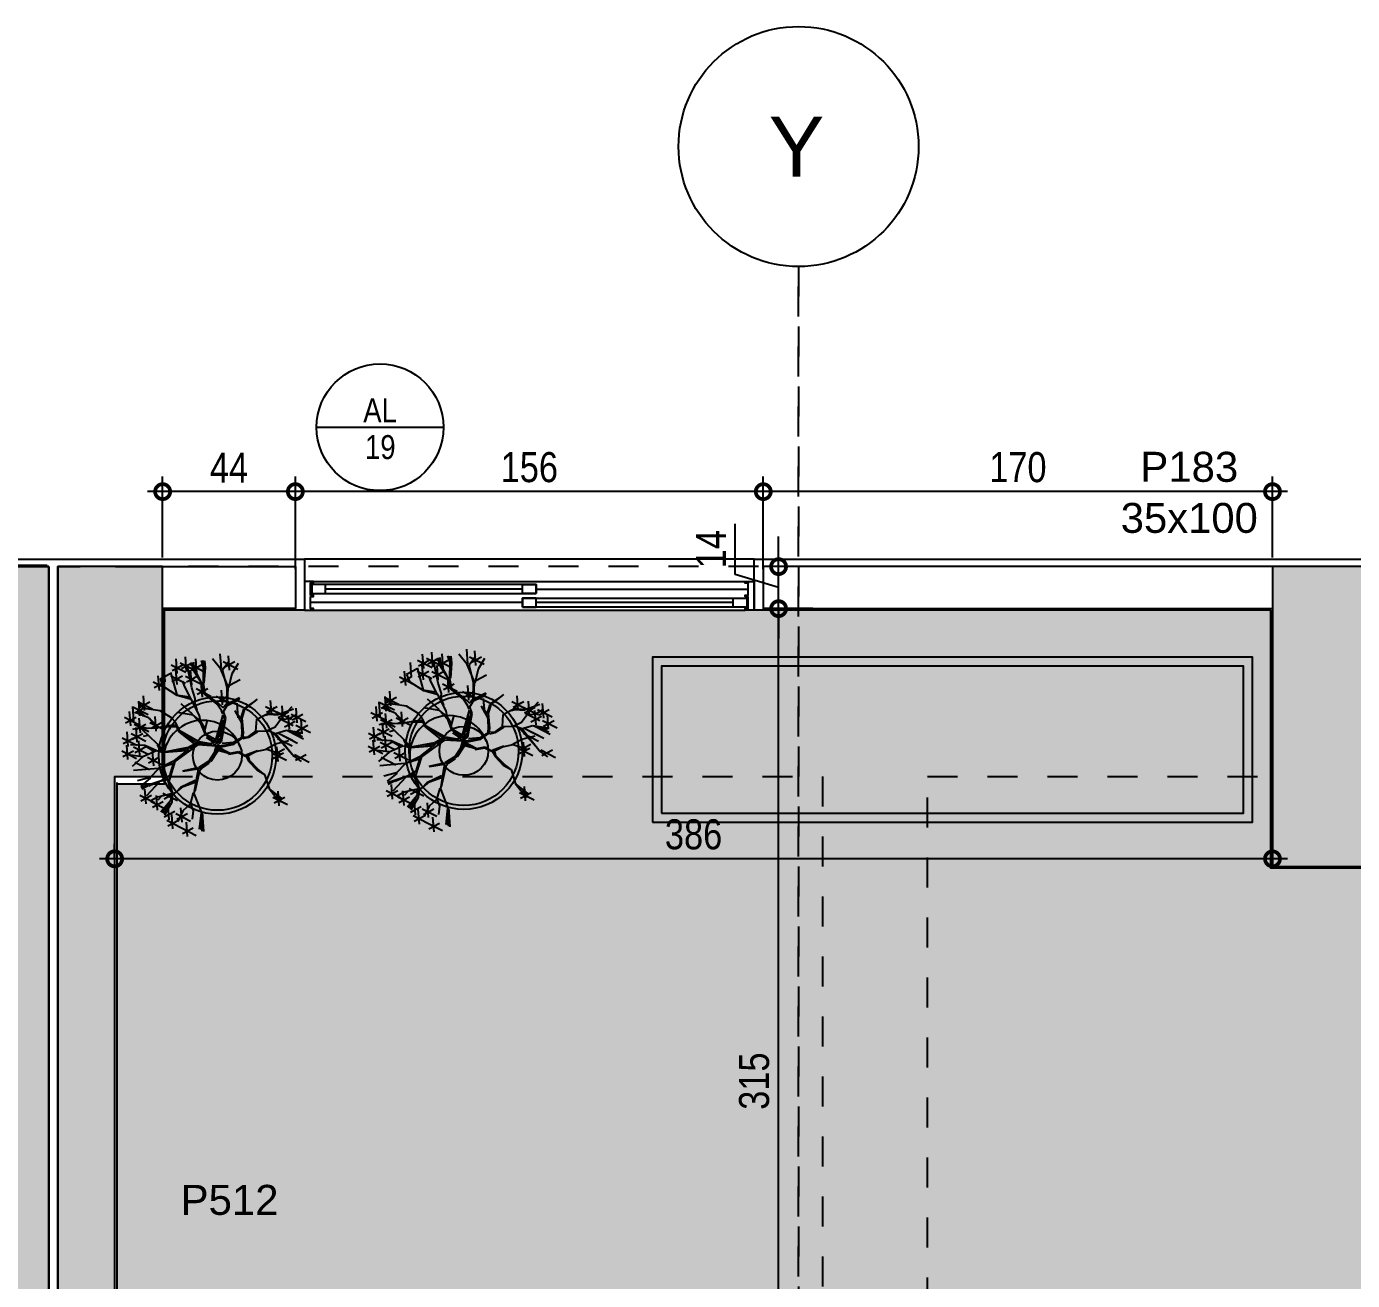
# Model space of a CAD drawing. Header units: metres. Extents: x -23 to 570, y -54 to 184.
# Drawn here: x 5.096 to 9.517, y 7.05 to 11.231 of the extents above; entities that cross this region are included whole.
import ezdxf
from ezdxf.enums import TextEntityAlignment as Align

# ---------------------------------------------------------------- set-up
doc = ezdxf.new("R2010")
doc.units = ezdxf.units.M
doc.header["$PDMODE"] = 35
doc.linetypes.add('DASHEDX2', pattern=[1.5, 1, -0.5])
doc.linetypes.add('ESTILO_TQS_0004', pattern=[1.12, 0.5, -0.2, 0.01, -0.2, 0.01, -0.2])
for name, color, linetype in [('1', 232, 'DASHEDX2'), ('12', 232, 'Continuous'), ('205', 232, 'ESTILO_TQS_0004'), ('28', 232, 'Continuous'), ('29', 232, 'Continuous'), ('4', 2, 'Continuous'), ('9', 232, 'Continuous'), ('ARQ-DIM', 2, 'Continuous'), ('ARQ-SIM', 1, 'Continuous'), ('CIRCULAÇAO VERTICAL EMBASAMENTO$0$ARQ-ALV ACAB', 4, 'Continuous'), ('CIRCULAÇAO VERTICAL EMBASAMENTO$0$ARQ-ALV OSSO', 5, 'Continuous'), ('JL-LAY', 7, 'Continuous'), ('LAY', 7, 'Continuous'), ('PUC$0$ARQ-ALV ACAB', 4, 'Continuous'), ('PUC$0$ARQ-ALV OSSO', 5, 'Continuous'), ('PUC$0$ARQ-AUX', 7, 'Continuous'), ('PUC$0$ARQ-AUX1 @ 1', 1, 'Continuous')]:
    doc.layers.add(name, color=color, linetype=linetype)
doc.layers.add('PUC$0$ARQ-FORRO', color=9, linetype='Continuous', lineweight=5)
doc.styles.add('Adesa', font='ARIALN.TTF')
doc.styles.get("Standard").update_dxf_attribs({"font": 'arial.ttf'})
doc.dimstyles.new('ADESA 1-0050', dxfattribs={"dimtxt": 0.1, "dimasz": 0.1, "dimexe": 0.05, "dimexo": 0.05, "dimgap": 0.03, "dimtad": 1, "dimdec": 1, "dimlfac": 100, "dimzin": 12, "dimtxsty": 'Adesa', "dimblk": 'DOTSMALL', "dimcen": 1, "dimdle": 0.05, "dimclrd": 1, "dimclre": 1, "dimclrt": 256, "dimazin": 3, "dimtm": 1e-09, "dimtfac": 1, "dimtdec": 1, "dimtmove": 1, "dimatfit": 0, "dimldrblk": 'DOTSMALL', "dimfxl": 0.8, "dimtvp": 2, "dimtolj": 1, "dimtzin": 0, "dimarcsym": 0})

# ---------------------------------------------------------------- blocks, each defined once
blk = doc.blocks.new('_DotSmall')
at = {"color": 0, "linetype": 'ByBlock', "const_width": 0.5}
blk.add_lwpolyline([(-0.0625, 0, 1), (0.0625, 0, 1)], format="xyb", close=True, dxfattribs=at)
blk = doc.blocks.new('*D357')
at = {"layer": 'ARQ-DIM', "color": 1, "lineweight": -2, "transparency": 16777216}
for p, q in [((7.5524, 9.4212), (7.5524, 9.73)), ((9.25, 9.4599), (9.25, 9.73)), ((9.3, 9.68), (7.5024, 9.68))]:
    blk.add_line(p, q, dxfattribs=at)
at = {"layer": 'Defpoints', "color": 0, "transparency": 16777216}
for p in [(7.5524, 9.68), (9.25, 9.4099, 0), (7.5524, 9.3712, 0)]:
    blk.add_point(p, dxfattribs=at)
at = {"layer": 'ARQ-DIM', "color": 1, "lineweight": -2, "transparency": 16777216, "xscale": 0.1, "yscale": 0.1, "zscale": 0.1, "rotation": 180}
blk.add_blockref('_DotSmall', (7.5524, 9.68), dxfattribs=at)
at = {"layer": 'ARQ-DIM', "color": 1, "lineweight": -2, "transparency": 16777216, "xscale": 0.1, "yscale": 0.1, "zscale": 0.1}
blk.add_blockref('_DotSmall', (9.25, 9.68), dxfattribs=at)
at = {"layer": 'ARQ-DIM', "transparency": 16777216, "insert": (8.4012, 9.761), "char_height": 0.1, "attachment_point": 5, "style": 'Adesa'}
blk.add_mtext('\\A1;170', dxfattribs=at)
blk = doc.blocks.new('*D358')
at = {"layer": 'ARQ-DIM', "color": 1, "lineweight": -2, "transparency": 16777216}
for p, q in [((5.9924, 9.4212), (5.9924, 9.73)), ((7.5524, 9.4212), (7.5524, 9.73)), ((7.6024, 9.68), (5.9424, 9.68))]:
    blk.add_line(p, q, dxfattribs=at)
at = {"layer": 'Defpoints', "color": 0, "transparency": 16777216}
for p in [(5.9924, 9.68), (5.9924, 9.3712, 0), (7.5524, 9.3712, 0)]:
    blk.add_point(p, dxfattribs=at)
at = {"layer": 'ARQ-DIM', "color": 1, "lineweight": -2, "transparency": 16777216, "xscale": 0.1, "yscale": 0.1, "zscale": 0.1, "rotation": 180}
blk.add_blockref('_DotSmall', (5.9924, 9.68), dxfattribs=at)
at = {"layer": 'ARQ-DIM', "color": 1, "lineweight": -2, "transparency": 16777216, "xscale": 0.1, "yscale": 0.1, "zscale": 0.1}
blk.add_blockref('_DotSmall', (7.5524, 9.68), dxfattribs=at)
at = {"layer": 'ARQ-DIM', "transparency": 16777216, "insert": (6.7724, 9.761), "char_height": 0.1, "attachment_point": 5, "style": 'Adesa'}
blk.add_mtext('\\A1;156', dxfattribs=at)
blk = doc.blocks.new('*D359')
at = {"layer": 'ARQ-DIM', "color": 1, "lineweight": -2, "transparency": 16777216}
for p, q in [((5.55, 9.4599), (5.55, 9.73)), ((5.9924, 9.4212), (5.9924, 9.73)), ((6.0424, 9.68), (5.5, 9.68))]:
    blk.add_line(p, q, dxfattribs=at)
at = {"layer": 'Defpoints', "color": 0, "transparency": 16777216}
for p in [(5.55, 9.68), (5.55, 9.4099, 0), (5.9924, 9.3712, 0)]:
    blk.add_point(p, dxfattribs=at)
at = {"layer": 'ARQ-DIM', "color": 1, "lineweight": -2, "transparency": 16777216, "xscale": 0.1, "yscale": 0.1, "zscale": 0.1, "rotation": 180}
blk.add_blockref('_DotSmall', (5.55, 9.68), dxfattribs=at)
at = {"layer": 'ARQ-DIM', "color": 1, "lineweight": -2, "transparency": 16777216, "xscale": 0.1, "yscale": 0.1, "zscale": 0.1}
blk.add_blockref('_DotSmall', (5.9924, 9.68), dxfattribs=at)
at = {"layer": 'ARQ-DIM', "transparency": 16777216, "insert": (5.7712, 9.76), "char_height": 0.1, "attachment_point": 5, "style": 'Adesa'}
blk.add_mtext('\\A1;44', dxfattribs=at)
blk = doc.blocks.new('*D150')
at = {"layer": 'ARQ-DIM', "color": 1, "lineweight": -2, "transparency": 16777216}
for p, q in [((7.4582, 9.4034), (7.4582, 9.5729)), ((7.6034, 9.4299), (7.6034, 9.5299)), ((7.718, 9.4299), (7.5534, 9.4299)), ((7.6034, 9.2899), (7.6034, 9.4299)), ((7.6034, 9.2899), (7.6034, 9.4299)), ((7.6034, 9.3599), (7.4582, 9.4034)), ((7.718, 9.2899), (7.5534, 9.2899)), ((7.6034, 9.2899), (7.6034, 9.1899))]:
    blk.add_line(p, q, dxfattribs=at)
at = {"layer": 'Defpoints', "color": 0, "transparency": 16777216}
for p in [(7.6034, 9.4299), (7.768, 9.4299), (7.768, 9.2899)]:
    blk.add_point(p, dxfattribs=at)
at = {"layer": 'ARQ-DIM', "color": 1, "lineweight": -2, "transparency": 16777216, "xscale": 0.1, "yscale": 0.1, "zscale": 0.1}
for p, rotation in [((7.6034, 9.4299), 270), ((7.6034, 9.2899), 90)]:
    blk.add_blockref('_DotSmall', p, dxfattribs=dict(at, rotation=rotation))
at = {"layer": 'ARQ-DIM', "transparency": 16777216, "insert": (7.378, 9.4882), "char_height": 0.1, "attachment_point": 5, "rotation": 90, "style": 'Adesa'}
blk.add_mtext('\\A1;14', dxfattribs=at)
blk = doc.blocks.new('*D766')
at = {"layer": 'ARQ-DIM', "color": 1, "lineweight": -2, "transparency": 16777216}
for p, q in [((5.39, 8.4599), (5.39, 8.5059)), ((9.25, 8.4599), (9.25, 8.5059)), ((9.3, 8.4559), (5.34, 8.4559))]:
    blk.add_line(p, q, dxfattribs=at)
at = {"layer": 'Defpoints', "color": 0, "transparency": 16777216}
for p in [(5.39, 8.4559), (5.39, 8.4099, 0), (9.25, 8.4099, 0)]:
    blk.add_point(p, dxfattribs=at)
at = {"layer": 'ARQ-DIM', "color": 1, "lineweight": -2, "transparency": 16777216, "xscale": 0.1, "yscale": 0.1, "zscale": 0.1, "rotation": 180}
blk.add_blockref('_DotSmall', (5.39, 8.4559), dxfattribs=at)
at = {"layer": 'ARQ-DIM', "color": 1, "lineweight": -2, "transparency": 16777216, "xscale": 0.1, "yscale": 0.1, "zscale": 0.1}
blk.add_blockref('_DotSmall', (9.25, 8.4559), dxfattribs=at)
at = {"layer": 'ARQ-DIM', "transparency": 16777216, "insert": (7.32, 8.537), "char_height": 0.1, "attachment_point": 5, "style": 'Adesa'}
blk.add_mtext('\\A1;386', dxfattribs=at)
blk = doc.blocks.new('oriental bambu mosso1')
at = {"layer": 'LAY', "color": 251}
for p, q in [((33.8464, 36.2356), (33.7851, 36.23)), ((33.8405, 36.2067), (33.7861, 36.2709)), ((33.7984, 36.2359), (33.8386, 36.1648)), ((33.8281, 36.2598), (33.8044, 36.1891)), ((33.8061, 36.2396), (33.8205, 36.2069)), ((33.8205, 36.2069), (33.8138, 36.2451)), ((33.8422, 36.159), (33.8177, 36.245)), ((34.2086, 36.1525), (34.2426, 36.2258)), ((34.2105, 36.1525), (34.2444, 36.218)), ((34.2348, 36.232), (34.2111, 36.1613)), ((34.3332, 36.1703), (34.2788, 36.2345)), ((34.3208, 36.2234), (34.2972, 36.1527)), ((33.8348, 36.0831), (33.8422, 36.159)), ((34.2058, 36.033), (34.2086, 36.1525)), ((34.2102, 36.1392), (34.2517, 36.2123)), ((34.2439, 36.1136), (34.2654, 36.1512)), ((34.3311, 36.0918), (34.2767, 36.156)), ((34.3392, 36.1992), (34.2779, 36.1936)), ((34.3873, 36.1053), (34.3329, 36.1695)), ((34.3749, 36.1584), (34.3512, 36.0877)), ((33.6612, 36.0781), (33.5999, 36.0725)), ((33.6552, 36.0492), (33.6008, 36.1134)), ((33.6613, 36.055), (33.6374, 36.0954)), ((33.8348, 36.0831), (33.8549, 36.0466)), ((33.8625, 36.0464), (33.8348, 36.0831)), ((34.2431, 36.0793), (34.2439, 36.1136)), ((34.2449, 36.0757), (34.2929, 36.0934)), ((34.3371, 36.1207), (34.2758, 36.1151)), ((34.2929, 36.0934), (34.3374, 36.1324)), ((34.3187, 36.1449), (34.295, 36.0741)), ((34.3928, 36.084), (34.3315, 36.0784)), ((34.3932, 36.1342), (34.3319, 36.1286)), ((34.3745, 36.1082), (34.3508, 36.0375)), ((33.7016, 35.9135), (33.6613, 36.055)), ((33.6648, 36.0454), (33.7127, 35.9019)), ((33.764, 36.0242), (33.7027, 36.0186)), ((33.7581, 35.9953), (33.7037, 36.0595)), ((33.7751, 35.9687), (33.7155, 36.0214)), ((33.7457, 36.0484), (33.722, 35.9777)), ((33.88, 35.9853), (33.8549, 36.0466)), ((33.8839, 35.9889), (33.8625, 36.0464)), ((34.1353, 35.9377), (34.1982, 36.0254)), ((34.1584, 35.9582), (34.2058, 36.033)), ((34.2076, 36.0291), (34.2449, 36.0757)), ((34.3515, 35.9697), (34.297, 36.0339)), ((34.3056, 35.9887), (34.3273, 36.0302)), ((34.3092, 35.9886), (34.3309, 36.0204)), ((34.3273, 36.0302), (34.3872, 36.076)), ((34.3309, 36.0204), (34.3983, 36.055)), ((34.387, 36.0685), (34.337, 36.0316)), ((34.337, 36.0316), (34.3946, 36.0606)), ((34.4286, 36.0154), (34.3673, 36.0098)), ((34.4227, 35.9865), (34.3683, 36.0507)), ((34.4103, 36.0396), (34.3866, 35.9689)), ((33.5952, 35.9424), (33.5339, 35.9368)), ((33.5893, 35.9135), (33.5349, 35.9777)), ((33.5769, 35.9666), (33.5532, 35.8959)), ((33.6429, 35.9187), (33.5792, 35.9581)), ((33.6347, 35.9284), (33.5803, 35.9926)), ((33.6448, 35.9186), (33.5816, 35.979)), ((33.5831, 35.9656), (33.6298, 35.9284)), ((33.6723, 35.9363), (33.6179, 36.0005)), ((33.6907, 35.9134), (33.6363, 35.9776)), ((33.7032, 35.9387), (33.6488, 36.0029)), ((33.7236, 35.9605), (33.6536, 35.9716)), ((33.7523, 36.0076), (33.691, 36.002)), ((33.7788, 35.9668), (33.7236, 35.9605)), ((33.8299, 35.958), (33.7751, 35.9687)), ((33.8223, 35.9581), (33.885, 35.9548)), ((33.887, 35.9624), (33.8299, 35.958)), ((33.8757, 35.9626), (33.88, 35.9853)), ((33.8869, 35.9585), (33.8839, 35.9889)), ((33.9036, 35.9372), (33.8869, 35.9585)), ((33.9147, 35.9275), (33.8888, 35.9585)), ((34.133, 35.9206), (34.1584, 35.9582)), ((34.174, 35.9746), (34.2578, 35.9785)), ((34.2427, 35.9788), (34.1781, 35.9823)), ((34.2921, 35.9929), (34.2427, 35.9788)), ((34.2578, 35.9785), (34.2921, 35.9929)), ((34.2921, 35.9929), (34.3849, 35.9774)), ((34.3574, 35.9986), (34.2961, 35.993)), ((34.3003, 35.9261), (34.3056, 35.9887)), ((34.3039, 35.9166), (34.3064, 35.9547)), ((34.3064, 35.9547), (34.3092, 35.9886)), ((34.3455, 35.9098), (34.4337, 35.9498)), ((34.3662, 35.9818), (34.3891, 35.9925)), ((34.3849, 35.9774), (34.427, 35.9823)), ((34.4703, 35.9621), (34.409, 35.9565)), ((34.4644, 35.9332), (34.41, 35.9974)), ((34.452, 35.9863), (34.4283, 35.9156)), ((33.5966, 35.8804), (33.5353, 35.8748)), ((33.5906, 35.8515), (33.5362, 35.9157)), ((33.5782, 35.9046), (33.5546, 35.8339)), ((33.6463, 35.8978), (33.585, 35.8921)), ((33.6527, 35.8127), (33.5983, 35.8769)), ((33.6565, 35.8447), (33.6021, 35.9089)), ((33.6279, 35.9219), (33.6043, 35.8512)), ((33.7016, 35.9116), (33.6448, 35.9186)), ((33.6913, 35.8796), (33.6509, 35.8558)), ((33.7389, 35.8822), (33.6913, 35.8796)), ((33.7351, 35.8804), (33.7016, 35.9116)), ((33.786, 35.8641), (33.7389, 35.8822)), ((33.8356, 35.8762), (33.7822, 35.8679)), ((33.8375, 35.8742), (33.7897, 35.8621)), ((33.864, 35.8717), (33.8356, 35.8762)), ((33.8582, 35.8661), (33.8375, 35.8742)), ((33.9135, 35.8781), (33.8659, 35.8679)), ((33.9109, 35.9237), (33.9036, 35.9372)), ((33.9544, 35.9151), (33.9109, 35.9237)), ((34.0061, 35.8537), (33.9135, 35.8781)), ((33.9639, 35.9169), (33.9147, 35.9275)), ((33.993, 35.8649), (33.9174, 35.8799)), ((34.0061, 35.8537), (33.9544, 35.9151)), ((33.9619, 35.9131), (34.0123, 35.8739)), ((34.0082, 35.8646), (33.9619, 35.9131)), ((34.0059, 35.8515), (34.0219, 35.8835)), ((34.0059, 35.8515), (34.0296, 35.8814)), ((34.0085, 35.8798), (34.0627, 35.9164)), ((34.0219, 35.8835), (34.0662, 35.9144)), ((34.0296, 35.8814), (34.072, 35.9108)), ((34.0662, 35.9144), (34.1312, 35.9265)), ((34.072, 35.9108), (34.133, 35.9206)), ((34.1141, 35.9285), (34.0741, 35.9201)), ((34.1141, 35.9285), (34.1353, 35.9377)), ((34.1384, 35.9186), (34.216, 35.9054)), ((34.1405, 35.9263), (34.2141, 35.9074)), ((34.2317, 35.8443), (34.3003, 35.9261)), ((34.2335, 35.8385), (34.2864, 35.9019)), ((34.2864, 35.9019), (34.3357, 35.9081)), ((34.3093, 35.9107), (34.296, 35.9091)), ((34.3039, 35.9166), (34.3509, 35.9078)), ((34.3357, 35.9081), (34.4439, 35.9001)), ((34.3509, 35.9078), (34.4043, 35.9085)), ((34.3789, 35.8732), (34.4417, 35.8924)), ((34.4421, 35.9076), (34.4061, 35.9049)), ((33.6075, 35.8682), (33.5674, 35.8635)), ((33.6483, 35.8274), (33.5686, 35.8312)), ((33.6508, 35.8539), (33.5702, 35.8179)), ((33.6586, 35.8416), (33.5973, 35.836)), ((33.6509, 35.8558), (33.6075, 35.8682)), ((33.6403, 35.8658), (33.6166, 35.795)), ((33.6956, 35.7642), (33.6412, 35.8283)), ((33.699, 35.8015), (33.6483, 35.8274)), ((33.6973, 35.8073), (33.6521, 35.8292)), ((33.6832, 35.8172), (33.6595, 35.7465)), ((33.7143, 35.8049), (33.6973, 35.8073)), ((33.7618, 35.8076), (33.699, 35.8015)), ((33.7897, 35.8621), (33.7618, 35.8076)), ((33.852, 35.8454), (33.8294, 35.7737)), ((33.8556, 35.8377), (33.8373, 35.7831)), ((33.8659, 35.8679), (33.852, 35.8454)), ((33.8695, 35.864), (33.8556, 35.8377)), ((33.9152, 35.8705), (33.8695, 35.864)), ((33.9734, 35.8426), (33.9063, 35.7417)), ((33.9996, 35.8287), (33.9117, 35.7206)), ((33.9738, 35.8521), (33.9152, 35.8705)), ((33.9162, 35.7473), (33.9711, 35.8275)), ((33.9902, 35.829), (33.9236, 35.7452)), ((33.9236, 35.7452), (33.9728, 35.8181)), ((33.9711, 35.8275), (33.9902, 35.829)), ((34.0061, 35.8537), (33.9734, 35.8426)), ((34.0057, 35.8438), (33.9752, 35.8371)), ((33.9752, 35.8371), (34.0055, 35.8325)), ((33.9959, 35.8231), (34.0309, 35.7786)), ((34.0037, 35.8305), (34.0258, 35.8015)), ((34.0055, 35.8325), (34.0284, 35.8319)), ((34.0169, 35.8397), (34.0057, 35.8438)), ((34.0061, 35.8537), (34.0847, 35.8041)), ((34.0061, 35.8537), (34.0903, 35.8114)), ((34.0113, 35.8322), (34.035, 35.7937)), ((34.0284, 35.8319), (34.0788, 35.8004)), ((34.0847, 35.8041), (34.1359, 35.8123)), ((34.0903, 35.8114), (34.2317, 35.8443)), ((34.1377, 35.8048), (34.1457, 35.814)), ((34.1457, 35.814), (34.2335, 35.8385)), ((34.1475, 35.8101), (34.1928, 35.7977)), ((34.159, 35.8156), (34.2645, 35.7809)), ((34.2375, 35.8403), (34.323, 35.8461)), ((34.2452, 35.8514), (34.321, 35.8442)), ((34.3531, 35.7701), (34.2987, 35.8342)), ((34.3407, 35.8231), (34.3171, 35.7524)), ((34.3229, 35.8441), (34.4455, 35.8051)), ((34.323, 35.8461), (34.3805, 35.8712)), ((34.4224, 35.7674), (34.368, 35.8316)), ((34.3805, 35.8712), (34.4468, 35.8619)), ((33.7015, 35.7931), (33.6402, 35.7875)), ((33.699, 35.8015), (33.655, 35.7854)), ((33.8294, 35.7737), (33.7982, 35.7365)), ((33.837, 35.7735), (33.8038, 35.7345)), ((33.8465, 35.7637), (33.8229, 35.693)), ((33.837, 35.7717), (33.8492, 35.724)), ((33.8492, 35.724), (33.8413, 35.7943)), ((33.9063, 35.7417), (33.9036, 35.7056)), ((33.9117, 35.7206), (33.9162, 35.7473)), ((34.0305, 35.7596), (33.9952, 35.713)), ((34.0245, 35.7484), (34.0312, 35.7083)), ((34.0258, 35.8015), (34.0346, 35.7746)), ((34.0309, 35.7786), (34.0305, 35.7596)), ((34.0346, 35.7746), (34.0332, 35.7158)), ((34.0844, 35.7944), (34.1487, 35.7096)), ((34.0846, 35.8003), (34.1377, 35.8048)), ((34.0939, 35.7962), (34.1378, 35.7269)), ((34.1053, 35.7998), (34.1527, 35.7133)), ((34.1416, 35.8047), (34.2719, 35.7768)), ((34.2663, 35.775), (34.2786, 35.733)), ((34.2719, 35.7768), (34.2982, 35.7571)), ((34.2775, 35.7692), (34.2805, 35.731)), ((34.3591, 35.799), (34.2978, 35.7933)), ((34.2982, 35.7571), (34.3743, 35.7592)), ((34.2982, 35.7555), (34.3427, 35.7089)), ((34.3096, 35.7569), (34.3446, 35.7088)), ((34.3976, 35.6933), (34.3432, 35.7575)), ((34.3852, 35.7464), (34.3615, 35.6757)), ((34.3743, 35.7592), (34.443, 35.7825)), ((34.3762, 35.7572), (34.4266, 35.7276)), ((34.4618, 35.6891), (34.4074, 35.7533)), ((34.4494, 35.7422), (34.4258, 35.6714)), ((33.7982, 35.7365), (33.7192, 35.7152)), ((33.8018, 35.7327), (33.7318, 35.7186)), ((33.8082, 35.6813), (33.8015, 35.6731)), ((33.8015, 35.6731), (33.869, 35.6779)), ((33.871, 35.6835), (33.8082, 35.6813)), ((33.8726, 35.6818), (33.8328, 35.5974)), ((33.8724, 35.6743), (33.8387, 35.5992)), ((33.9078, 35.6184), (33.8534, 35.6826)), ((33.8954, 35.6715), (33.8718, 35.6007)), ((33.8996, 35.6869), (33.8724, 35.6743)), ((33.9036, 35.7056), (33.8726, 35.6818)), ((33.8995, 35.685), (33.9174, 35.6465)), ((33.9115, 35.7151), (33.9111, 35.696)), ((33.9111, 35.696), (33.9195, 35.6561)), ((34.0332, 35.7158), (34.0247, 35.6781)), ((34.0247, 35.6781), (34.0301, 35.5849)), ((34.0329, 35.7006), (34.0547, 35.6602)), ((34.0333, 35.7215), (34.0547, 35.6622)), ((34.1487, 35.7096), (34.1514, 35.66)), ((34.1527, 35.7133), (34.1557, 35.6751)), ((34.1557, 35.6751), (34.1801, 35.6671)), ((34.1559, 35.6864), (34.2068, 35.6626)), ((34.2726, 35.6112), (34.2182, 35.6754)), ((34.2786, 35.733), (34.3056, 35.6697)), ((34.3834, 35.6257), (34.329, 35.6899)), ((34.4035, 35.7222), (34.3422, 35.7166)), ((34.3427, 35.7089), (34.4082, 35.677)), ((34.371, 35.6788), (34.3474, 35.6081)), ((34.4345, 35.628), (34.3801, 35.6922)), ((34.4221, 35.6811), (34.3985, 35.6104)), ((34.4678, 35.718), (34.4065, 35.7124)), ((33.8312, 35.6028), (33.7879, 35.543)), ((33.9138, 35.6473), (33.8525, 35.6417)), ((33.9174, 35.6465), (33.9541, 35.5848)), ((33.9195, 35.6561), (33.9598, 35.5828)), ((33.9874, 35.5429), (33.933, 35.6071)), ((34.0271, 35.6153), (34.0113, 35.5872)), ((34.024, 35.6457), (34.0212, 35.606)), ((34.0546, 35.6565), (34.089, 35.5854)), ((34.0547, 35.6622), (34.124, 35.6188)), ((34.1514, 35.66), (34.1621, 35.6314)), ((34.1621, 35.6314), (34.2009, 35.5771)), ((34.1801, 35.6671), (34.2405, 35.6521)), ((34.2786, 35.6401), (34.2172, 35.6345)), ((34.2602, 35.6642), (34.2365, 35.5935)), ((34.2405, 35.6521), (34.2694, 35.5871)), ((34.2444, 35.654), (34.2973, 35.634)), ((34.2521, 35.6483), (34.2675, 35.5891)), ((34.3564, 35.6162), (34.295, 35.6106)), ((34.3504, 35.5873), (34.296, 35.6515)), ((34.2973, 35.634), (34.3176, 35.6183)), ((34.3056, 35.6697), (34.347, 35.5737)), ((34.3075, 35.6677), (34.3319, 35.6636)), ((34.338, 35.6404), (34.3143, 35.5697)), ((34.3176, 35.6183), (34.3688, 35.6094)), ((34.3894, 35.6546), (34.3281, 35.649)), ((34.4405, 35.6569), (34.3792, 35.6513)), ((33.7879, 35.543), (33.7377, 35.5063)), ((33.8241, 35.5931), (33.7627, 35.5875)), ((33.8387, 35.5992), (33.8249, 35.5064)), ((33.8328, 35.5974), (33.8325, 35.5004)), ((33.9934, 35.5718), (33.932, 35.5662)), ((33.9541, 35.5848), (33.9435, 35.534)), ((33.9598, 35.5828), (33.9491, 35.5394)), ((33.9491, 35.5394), (33.9566, 35.4426)), ((33.975, 35.596), (33.9513, 35.5253)), ((34.0113, 35.5872), (34.0061, 35.5303)), ((34.0301, 35.5849), (34.0899, 35.5379)), ((34.0319, 35.5791), (34.0379, 35.5087)), ((34.0355, 35.5696), (34.0936, 35.534)), ((34.0899, 35.5379), (34.1358, 35.4703)), ((34.2009, 35.5771), (34.2628, 35.5398)), ((34.2867, 35.4905), (34.2323, 35.5547)), ((34.2743, 35.5436), (34.2507, 35.4728)), ((34.2628, 35.5398), (34.2847, 35.5089)), ((34.3254, 35.5351), (34.2641, 35.5295)), ((34.3194, 35.5062), (34.265, 35.5704)), ((34.2694, 35.5871), (34.3177, 35.5385)), ((34.307, 35.5593), (34.2834, 35.4886)), ((34.2842, 35.5697), (34.3043, 35.5311)), ((34.288, 35.5696), (34.3118, 35.5348)), ((34.3454, 35.5725), (34.3217, 35.5018)), ((34.3879, 35.5649), (34.3266, 35.5593)), ((34.382, 35.536), (34.3276, 35.6002)), ((34.3696, 35.5891), (34.3459, 35.5184)), ((33.8121, 35.4982), (33.7508, 35.4926)), ((33.8062, 35.4693), (33.7518, 35.5335)), ((33.7938, 35.5224), (33.7701, 35.4516)), ((33.8249, 35.5064), (33.7766, 35.4772)), ((33.8284, 35.4979), (33.8048, 35.4272)), ((33.8325, 35.5004), (33.8516, 35.4353)), ((33.9037, 35.4626), (33.9396, 35.5322)), ((33.9435, 35.534), (33.9094, 35.4569)), ((33.9663, 35.4189), (33.9119, 35.4831)), ((33.9539, 35.472), (33.9302, 35.4012)), ((33.9641, 35.4479), (33.9508, 35.528)), ((34.0189, 35.4917), (33.9576, 35.4861)), ((34.0129, 35.4628), (33.9585, 35.527)), ((34.0005, 35.5159), (33.9769, 35.4452)), ((34.0061, 35.5303), (33.9824, 35.4132)), ((34.0818, 35.4326), (34.0274, 35.4968)), ((34.0379, 35.5087), (34.0353, 35.4822)), ((34.0694, 35.4857), (34.0457, 35.4149)), ((34.0898, 35.5341), (34.0738, 35.4168)), ((34.1767, 35.4251), (34.1223, 35.4893)), ((34.1358, 35.4703), (34.1366, 35.4286)), ((34.1643, 35.4782), (34.1406, 35.4074)), ((34.2927, 35.5194), (34.2314, 35.5138)), ((33.8935, 35.4289), (33.9037, 35.4626)), ((33.8989, 35.4249), (33.9075, 35.4605)), ((33.9094, 35.4569), (33.9066, 35.4208)), ((33.9722, 35.4478), (33.9109, 35.4422)), ((33.9566, 35.4426), (33.9462, 35.414)), ((33.9539, 35.4123), (33.958, 35.4348)), ((34.0172, 35.4187), (33.9559, 35.4131)), ((34.0112, 35.3898), (33.9568, 35.454)), ((33.9594, 35.4121), (33.9641, 35.4479)), ((33.9988, 35.4429), (33.9751, 35.3722)), ((34.0645, 35.4095), (34.0031, 35.4039)), ((34.0585, 35.3806), (34.0041, 35.4448)), ((34.0461, 35.4337), (34.0224, 35.363)), ((34.0877, 35.4615), (34.0264, 35.4559)), ((34.138, 35.4252), (34.0767, 35.4196)), ((34.1196, 35.4494), (34.0959, 35.3786)), ((34.1826, 35.454), (34.1213, 35.4484))]:
    blk.add_line(p, q, dxfattribs=at)
at = {"layer": 'LAY'}
blk.add_circle((34.0199, 35.9008), 0.3, dxfattribs=at)
at = {"layer": 'LAY', "color": 251}
for radius in [0.28, 0.125]:
    blk.add_circle((34.0199, 35.9008), radius, dxfattribs=at)
blk.add_arc((34.0972, 35.8925), 0.2025, 177.65399, 348.22851, dxfattribs=at)
blk = doc.blocks.new('A$C58aaa403')
at = {"layer": 'JL-LAY', "elevation": 0}
for points in [[(-7.622, 0.1735), (-5.622, 0.1735), (-5.622, 0.7235), (-7.622, 0.7235)], [(-7.592, 0.2035), (-5.652, 0.2035), (-5.652, 0.6935), (-7.592, 0.6935)]]:
    blk.add_lwpolyline(points, close=True, dxfattribs=at)
at = {"layer": 'LAY', "xscale": 0.6518534474581896, "yscale": 0.6518534474581896, "zscale": 0.6518534474581896, "rotation": 202.8249787017761}
for p in [(2.289, 30.5672, 0), (3.1105, 30.583, 0)]:
    blk.add_blockref('oriental bambu mosso1', p, dxfattribs=at)
blk = doc.blocks.new('TIPO COTA$0$Chamada_planta')
at = {"layer": 'ARQ-SIM'}
blk.add_line((-1.409, 0), (1.409, 0), dxfattribs=at)
blk.add_circle((0, 0), 1.409, dxfattribs=at)
at = {"layer": 'ARQ-SIM', "color": 2, "style": 'Adesa'}
for tag, p in [('NUMERO', (0, 0.234)), ('C.D.', (0, -0.272))]:
    blk.add_attdef(tag, text='', height=0.5, dxfattribs=at).set_placement(p, align=Align.MIDDLE_CENTER)
blk = doc.blocks.new('*D876')
at = {"layer": 'ARQ-DIM', "color": 1, "lineweight": -2, "transparency": 16777216}
for p, q in [((7.6034, 6.0898), (7.6034, 9.3399)), ((7.718, 9.2899), (7.5534, 9.2899)), ((8.27, 6.1398), (7.5534, 6.1398))]:
    blk.add_line(p, q, dxfattribs=at)
at = {"layer": 'Defpoints', "color": 0, "transparency": 16777216}
for p in [(7.6034, 9.2899), (7.768, 9.2899), (8.32, 6.1398)]:
    blk.add_point(p, dxfattribs=at)
at = {"layer": 'ARQ-DIM', "color": 1, "lineweight": -2, "transparency": 16777216, "xscale": 0.1, "yscale": 0.1, "zscale": 0.1}
for p, rotation in [((7.6034, 9.2899), 90), ((7.6034, 6.1398), 270)]:
    blk.add_blockref('_DotSmall', p, dxfattribs=dict(at, rotation=rotation))
at = {"layer": 'ARQ-DIM', "transparency": 16777216, "insert": (7.5223, 7.7148), "char_height": 0.1, "attachment_point": 5, "rotation": 90, "style": 'Adesa'}
blk.add_mtext('\\A1;315', dxfattribs=at)
blk = doc.blocks.new('*U2433')
at = {"color": 0, "linetype": 'ByBlock', "ltscale": 0.5}
for points in [[(0.02, -0.045), (0.03, -0.045), (0.03, -0.05), (0.02, -0.05), (0.02, -0.09), (0.03, -0.09), (0.03, -0.095), (0.02, -0.095), (0.02, -0.09), (0.03, -0.09), (0.03, -0.095), (0, -0.095), (0, 0), (0.03, 0), (0.03, -0.005), (0.02, -0.005), (0.02, -0.045)], [(1.48, -0.045), (1.47, -0.045), (1.47, -0.05), (1.48, -0.05), (1.48, -0.09), (1.47, -0.09), (1.47, -0.095), (1.48, -0.095), (1.48, -0.09), (1.47, -0.09), (1.47, -0.095), (1.5, -0.095), (1.5, 0), (1.47, 0), (1.47, -0.005), (1.48, -0.005), (1.48, -0.045)], [(0.025, -0.01), (0.07, -0.01), (0.07, -0.04), (0.025, -0.04)], [(0.7725, -0.01), (0.7275, -0.01), (0.7275, -0.04), (0.7725, -0.04)], [(0.7275, -0.055), (0.7725, -0.055), (0.7725, -0.085), (0.7275, -0.085)], [(1.475, -0.055), (1.43, -0.055), (1.43, -0.085), (1.475, -0.085)]]:
    blk.add_lwpolyline(points, close=True, dxfattribs=at)
at = {"color": 8, "linetype": 'ByBlock', "ltscale": 0.5}
for points in [[(1.47, 0), (0.03, 0)], [(0.7725, -0.025), (1.48, -0.025)], [(0.7275, -0.07), (0.02, -0.07)], [(1.47, -0.095), (0.03, -0.095)]]:
    blk.add_lwpolyline(points, dxfattribs=at)
at = {"color": 7, "linetype": 'ByBlock', "ltscale": 0.5}
for points in [[(0.7725, -0.01), (0.7725, -0.04), (0.025, -0.04), (0.025, -0.01)], [(0.7275, -0.055), (0.7275, -0.085), (1.475, -0.085), (1.475, -0.055)]]:
    blk.add_lwpolyline(points, close=True, dxfattribs=at)
for points in [[(0.07, -0.025), (0.7275, -0.025)], [(0.7725, -0.07), (1.43, -0.07)]]:
    blk.add_lwpolyline(points, dxfattribs=at)
blk = doc.blocks.new('PUC$0$forro area comum')
at = {"layer": 'PUC$0$ARQ-FORRO'}
h = blk.add_hatch(color=256, dxfattribs=at)
h.dxf.hatch_style = 1
h.paths.add_polyline_path([(14.805, 8.4249), (14.805, 4.9249), (14.595, 4.9249), (14.595, 4.1049), (9.605, 4.1049), (9.605, 4.9249), (9.245, 4.9249), (9.245, 4.1049), (5.555, 4.1049), (5.555, 4.5249), (5.3974, 4.5249), (5.3974, 8.7049), (5.555, 8.7049), (5.555, 9.2849), (9.245, 9.2851), (9.245, 8.4249)])
at = {"layer": 'PUC$0$ARQ-FORRO', "elevation": 0}
blk.add_lwpolyline([(14.805, 8.4249), (14.805, 4.9249), (14.595, 4.9249), (14.595, 4.1049), (9.605, 4.1049), (9.605, 4.9249), (9.245, 4.9249), (9.245, 4.1049), (5.555, 4.1049), (5.555, 4.5249), (5.3974, 4.5249), (5.3974, 8.7049), (5.555, 8.7049), (5.555, 9.2849), (9.245, 9.2851), (9.245, 8.4249)], close=True, dxfattribs=at)
blk = doc.blocks.new('CIRCULAÇAO VERTICAL EMBASAMENTO')
at = {"layer": 'CIRCULAÇAO VERTICAL EMBASAMENTO$0$ARQ-ALV ACAB', "elevation": 0}
blk.add_lwpolyline([(3.5266, 9.4348), (5.1651, 9.4348)], dxfattribs=at)
at = {"layer": 'CIRCULAÇAO VERTICAL EMBASAMENTO$0$ARQ-ALV OSSO', "elevation": 0}
blk.add_lwpolyline([(4.98, 9.2401), (3.53, 9.2401), (3.53, 9.4303), (5.17, 9.4296), (5.17, 3.9601), (4.98, 3.96)], close=True, dxfattribs=at)
blk.add_lwpolyline([(5.275, 3.9601), (5.2, 3.9601), (5.2, 9.43), (5.275, 9.43)], dxfattribs=at)
blk = doc.blocks.new('PUC')
at = {"layer": 'PUC$0$ARQ-ALV ACAB', "elevation": 0}
for points in [[(5.0423, 9.4549), (6.0224, 9.4549), (6.0224, 9.2849), (5.55, 9.2849)], [(5.555, 9.285), (5.555, 8.7049), (5.3974, 8.7049)], [(5.3974, 8.7099), (5.3974, 4.5249)]]:
    blk.add_lwpolyline(points, dxfattribs=at)
blk.add_lwpolyline([(9.245, 9.285), (7.5224, 9.285), (7.5224, 9.4549), (9.625, 9.4549), (9.625, 8.5949), (10.3297, 8.5949), (10.3297, 8.4249), (9.245, 8.4249)], close=True, dxfattribs=at)
at = {"layer": 'PUC$0$ARQ-ALV OSSO'}
for points in [[(5.3924, 9.43), (5.9924, 9.43), (5.9924, 9.29), (5.55, 9.29)], [(9.2608, 9.43), (7.5524, 9.43), (7.5524, 9.29), (9.25, 9.29)]]:
    blk.add_lwpolyline(points, dxfattribs=at)
at = {"layer": 'PUC$0$ARQ-AUX', "elevation": 0}
blk.add_lwpolyline([(7.5224, 9.4549), (6.0224, 9.4549)], dxfattribs=at)
at = {"layer": 'PUC$0$ARQ-ALV ACAB'}
blk.add_blockref('CIRCULAÇAO VERTICAL EMBASAMENTO', (0, 0), dxfattribs=at)
at = {"layer": 'PUC$0$ARQ-AUX1 @ 1', "rotation": 180}
blk.add_blockref('*U2433', (7.5224, 9.285, 0), dxfattribs=at)
at = {"layer": 'PUC$0$ARQ-FORRO'}
blk.add_blockref('PUC$0$forro area comum', (0, 0), dxfattribs=at)
blk = doc.blocks.new('est-lo-07-6sb-r00')
at = {"layer": '4'}
h = blk.add_hatch(color=8, dxfattribs=at)
h.dxf.hatch_style = 1
h.paths.add_polyline_path([(213.004314, 592.98646), (232.004314, 592.98646), (232.004314, 743.98646), (213.004314, 743.98646)], flags=17)
h.paths.add_polyline_path([(517.003016, 942.98646), (353.003016, 942.98646), (353.003016, 923.986062), (498.003016, 923.986062), (498.003016, 465.008359), (498.003039, 465.008359), (498.003039, 450.008359), (498.003039, 395.98646), (517.003016, 395.98646)])
h.paths.add_polyline_path([(3672.003309, 253.001099), (3672.003309, 388.001099), (3637.003309, 388.001099), (3637.003309, 253.001099)])
h.paths.add_polyline_path([(3637.003309, 942.98646), (3637.003194, 872.98646), (3653.003309, 872.98646), (3653.003309, 599.001099), (3637.003309, 599.001099), (3637.003309, 539.001099), (3672.003309, 539.001099), (3672.003309, 942.98646)])
h.paths.add_polyline_path([(3672.003424, 102.001099), (3637.003309, 102.001099), (3637.003309, 42.001099), (3653.003307, 42.001099), (3653.003307, -229.998901), (3637.003309, -229.998901), (3637.003309, -299.998901), (3672.003424, -299.998901)])
h.paths.add_polyline_path([(3075.003309, -299.999844), (3110.003309, -299.999844), (3110.003309, -199.999844), (3075.003309, -199.999844)])
h.paths.add_polyline_path([(3075.003309, 270.500177), (3110.003309, 270.500177), (3110.003309, 370.500177), (3075.003309, 370.500177)])
h.paths.add_polyline_path([(520.003309, 942.98646), (520.003309, 395.98646), (555.003309, 395.98646), (555.003309, 451.98646), (539.003309, 451.98646), (539.003309, 872.98646), (555.003309, 872.98646), (555.003309, 942.98646)])
h.paths.add_polyline_path([(-2102.995138, 253.000177), (-2102.995138, 388.000177), (-2137.995138, 388.000177), (-2137.995138, 253.000177)])
h.paths.add_polyline_path([(-2137.995138, 101.999935), (-2137.995138, -299.999844), (-2102.995138, -299.999844), (-2102.995138, -229.999844), (-2118.995138, -229.999844), (-2118.995138, 41.999935), (-2102.995138, 41.999935), (-2102.995138, 101.999935)])
h.paths.add_polyline_path([(-2137.995141, 942.98646), (-2137.995141, 538.988972), (-2102.995141, 538.988972), (-2102.995141, 598.988972), (-2118.995141, 598.988972), (-2118.995141, 872.98646), (-2102.995141, 872.98646), (-2102.995141, 942.98646)])
h.paths.add_polyline_path([(520.003309, 245.003526), (520.003309, -299.999844), (555.003309, -299.999844), (555.003309, -229.999844), (539.003309, -229.999844), (539.003309, 185.003526), (555.003309, 185.003526), (555.003309, 245.003526)])
h.paths.add_polyline_path([(-34.995574, 942.98646), (-34.995574, 872.98646), (-18.995574, 872.98646), (-18.995574, 455.98646), (-34.995574, 455.98646), (-34.995574, 395.98646), (232.004426, 395.98646), (232.004426, 481.98646), (213.004426, 481.98646), (213.004426, 414.98646), (0.004426, 414.98646), (0.004426, 923.98646), (213.004426, 923.98646), (213.004426, 854.98646), (232.004426, 854.98646), (232.004426, 923.98646), (252.004426, 923.98646), (252.004426, 942.98646)])
h.paths.add_polyline_path([(3075.003309, 842.98646), (3110.003309, 842.98646), (3110.003309, 942.98646), (3075.003309, 942.98646)])
h.paths.add_polyline_path([(2530.003309, -299.999844), (2570.003309, -299.999844), (2570.003309, -199.999844), (2530.003309, -199.999844)])
h.paths.add_polyline_path([(2530.003309, 145.003526), (2570.003309, 145.003526), (2570.003309, 245.003526), (2530.003309, 245.003526)])
h.paths.add_polyline_path([(2530.003309, 395.98646), (2570.003309, 395.98646), (2570.003309, 495.98646), (2530.003309, 495.98646)])
h.paths.add_polyline_path([(2530.003309, 842.98646), (2570.003309, 842.98646), (2570.003309, 942.98646), (2530.003309, 942.98646)])
h.paths.add_polyline_path([(1995.003309, -299.999844), (2030.003309, -299.999844), (2030.003309, -199.999844), (1995.003309, -199.999844)])
h.paths.add_polyline_path([(1995.003309, 145.003526), (2030.003309, 145.003526), (2030.003309, 245.003526), (1995.003309, 245.003526)])
h.paths.add_polyline_path([(1995.003309, 395.98646), (2030.003309, 395.98646), (2030.003309, 495.98646), (1995.003309, 495.98646)])
h.paths.add_polyline_path([(1995.003309, 842.98646), (2030.003309, 842.98646), (2030.003309, 942.98646), (1995.003309, 942.98646)])
h.paths.add_polyline_path([(1460.003309, -299.999844), (1495.003309, -299.999844), (1495.003309, -199.999844), (1460.003309, -199.999844)])
h.paths.add_polyline_path([(1460.003309, 145.003526), (1495.003309, 145.003526), (1495.003309, 245.003526), (1460.003309, 245.003526)])
h.paths.add_polyline_path([(1460.176641, 395.98646), (1495.176641, 395.98646), (1495.176641, 495.98646), (1460.176641, 495.98646)])
h.paths.add_polyline_path([(1460.003309, 842.98646), (1495.003309, 842.98646), (1495.003309, 942.98646), (1460.003309, 942.98646)])
h.paths.add_polyline_path([(925.003309, -299.999844), (960.003309, -299.999844), (960.003309, -199.999844), (925.003309, -199.999844)])
h.paths.add_polyline_path([(925.003309, 145.003526), (960.003309, 145.003526), (960.003309, 245.003526), (925.003309, 245.003526)])
h.paths.add_polyline_path([(925.003309, 395.98646), (960.003309, 395.98646), (960.003309, 495.98646), (925.003309, 495.98646)])
h.paths.add_polyline_path([(925.003309, 842.98646), (960.003309, 842.98646), (960.003309, 942.98646), (925.003309, 942.98646)])
h.paths.add_polyline_path([(-1582.999721, -299.999844), (-1547.999721, -299.999844), (-1547.999721, -199.999844), (-1582.999721, -199.999844)])
h.paths.add_polyline_path([(-500.999721, -299.999844), (-465.999721, -299.999844), (-465.999721, -199.999844), (-500.999721, -199.999844)])
h.paths.add_polyline_path([(-1042.999721, -299.999844), (-1002.999721, -299.999844), (-1002.999721, -199.999844), (-1042.999721, -199.999844)])
h.paths.add_polyline_path([(-500.999721, 145.003526), (-465.999721, 145.003526), (-465.999721, 245.003526), (-500.999721, 245.003526)])
h.paths.add_polyline_path([(-1042.999721, 145.003526), (-1002.999721, 145.003526), (-1002.999721, 245.003526), (-1042.999721, 245.003526)])
h.paths.add_polyline_path([(-500.999721, 395.98646), (-465.999721, 395.98646), (-465.999721, 495.98646), (-500.999721, 495.98646)])
h.paths.add_polyline_path([(-1042.999721, 395.98646), (-1002.999721, 395.98646), (-1002.999721, 495.98646), (-1042.999721, 495.98646)])
h.paths.add_polyline_path([(-1582.999721, 270.500177), (-1547.999721, 270.500177), (-1547.999721, 370.500177), (-1582.999721, 370.500177)])
h.paths.add_polyline_path([(-500.999721, 842.98646), (-465.999721, 842.98646), (-465.999721, 942.98646), (-500.999721, 942.98646)])
h.paths.add_polyline_path([(-1042.999721, 842.98646), (-1002.999721, 842.98646), (-1002.999721, 942.98646), (-1042.999721, 942.98646)])
h.paths.add_polyline_path([(-1582.999721, 842.98646), (-1547.999721, 842.98646), (-1547.999721, 942.98646), (-1582.999721, 942.98646)])
h.paths.add_polyline_path([(-35, 245.003526), (-35, 185.003526), (-19, 185.003526), (-19, -230), (-35, -230), (-35, -300), (517, -300), (517, 245), (498, 245), (498, -281), (0, -281), (0, -19), (255, -19), (255, 245.003526), (178.5, 245.003526), (178.5, 226.003526), (236, 226.003526), (236, 0), (0, 0), (0, 226.003526), (57.5, 226.003526), (57.5, 245.003526)])
at = {"layer": '1'}
for p, q in [((775.01087, 872.98646), (775.01087, 455.98646)), ((810.01087, 455.98646), (810.01087, 872.98646))]:
    blk.add_line(p, q, dxfattribs=at)
for points in [[(793.618939, 942.98646), (555.003309, 942.98646)], [(925.003309, 942.98646), (793.618939, 942.98646)], [(555.003309, 872.98646), (775.01087, 872.98646)], [(810.01087, 872.98646), (925.003309, 872.98646)]]:
    blk.add_lwpolyline(points, dxfattribs=at)
at = {"layer": '205'}
for p, q in [((767.003706, 1043.05243), (767.003706, -478.46953)), ((767.010604, -513.637069), (767.010604, 1040.645825))]:
    blk.add_line(p, q, dxfattribs=at)
at = {"layer": '28'}
blk.add_circle((767.003706, 1083.05243), 40, dxfattribs=at)
at = {"layer": '4', "linetype": 'Continuous'}
for points in [[(517.003016, 942.98646), (353.003016, 942.98646), (353.003016, 923.986062), (498.003016, 923.986062), (498.003016, 465.008359), (498.003039, 465.008359), (498.003039, 450.008359), (498.003039, 450.008359), (498.003039, 395.98646), (517.003016, 395.98646), (517.003016, 942.98646)], [(520.003309, 942.98646), (520.003309, 395.98646), (555.003309, 395.98646), (555.003309, 451.98646), (539.003309, 451.98646), (539.003309, 872.98646), (555.003309, 872.98646), (555.003309, 942.98646), (520.003309, 942.98646)], [(925.003309, 842.98646), (960.003309, 842.98646), (960.003309, 942.98646), (925.003309, 942.98646), (925.003309, 842.98646)]]:
    blk.add_lwpolyline(points, dxfattribs=at)
at = {"layer": '12', "linetype": 'Continuous'}
blk.add_text('35x100', height=9.975, dxfattribs=at).set_placement((874.405471, 954.257018))
at = {"layer": '29'}
blk.add_text('Y', height=20, dxfattribs=at).set_placement((757.003706, 1073.05243))
at = {"layer": '9', "linetype": 'Continuous'}
for s, p in [('P183', (880.955616, 971.270981)), ('P512', (561.003763, 726.893454))]:
    blk.add_text(s, height=10, dxfattribs=at).set_placement(p)

msp = doc.modelspace()

# ---------------------------------------------------------------- block references
for name, p in [('PUC', (0, 0)), ('A$C58aaa403', (14.805, 8.4049, 0))]:
    msp.add_blockref(name, p)
at = {"linetype": 'Continuous', "xscale": 0.01, "yscale": 0.01, "zscale": 0.01}
msp.add_blockref('est-lo-07-6sb-r00', (0, 0), dxfattribs=at)
at = {"layer": 'ARQ-SIM'}
ref = msp.add_blockref('TIPO COTA$0$Chamada_planta', (6.2748, 9.8946), dxfattribs=dict(at, xscale=0.15, yscale=0.15, zscale=0.15))
ref.add_attrib('NUMERO', 'AL', dxfattribs={"color": 2, "height": 0.08, "style": 'Adesa'}).set_placement((6.2748, 9.9509), align=Align.MIDDLE_CENTER)
ref.add_attrib('C.D.', '19', dxfattribs={"color": 2, "height": 0.08, "style": 'Adesa'}).set_placement((6.2756, 9.8285), align=Align.MIDDLE_CENTER)

# ---------------------------------------------------------------- dimensions: what is measured, and where the dimension line sits
at = {"layer": 'ARQ-DIM'}
for base, p1, p2, picture, middle in [((5.55, 9.68), (5.9924, 9.3712, 0), (5.55, 9.4099, 0), '*D359', (5.7712, 9.76)), ((7.5524, 9.68), (9.25, 9.4099, 0), (7.5524, 9.3712, 0), '*D357', (8.4012, 9.761))]:
    dim = msp.add_linear_dim(base=base, p1=p1, p2=p2, angle=180, dimstyle='ADESA 1-0050', override={"dimdec": 0}, dxfattribs=at)
    dim.commit()
    dim.dimension.update_dxf_attribs({"geometry": picture, "text_midpoint": middle})
for base, p1, p2, angle, picture, middle in [((5.9924, 9.68), (7.5524, 9.3712, 0), (5.9924, 9.3712, 0), 180, '*D358', (6.7724, 9.761)), ((7.6034, 9.4299), (7.768, 9.2899), (7.768, 9.4299), 270, '*D150', (7.378, 9.4334)), ((7.6034, 9.2899), (8.32, 6.1398), (7.768, 9.2899), 90, '*D876', (7.5223, 7.7148))]:
    dim = msp.add_linear_dim(base=base, p1=p1, p2=p2, angle=angle, dimstyle='ADESA 1-0050', dxfattribs=at)
    dim.commit()
    dim.dimension.update_dxf_attribs({"geometry": picture, "text_midpoint": middle})
dim = msp.add_linear_dim(base=(5.39, 8.4559), p1=(9.25, 8.4099, 0), p2=(5.39, 8.4099, 0), dimstyle='ADESA 1-0050', dxfattribs=at)
dim.commit()
dim.dimension.update_dxf_attribs({"geometry": '*D766', "text_midpoint": (7.32, 8.537)})

doc.saveas('drawing.dxf')
